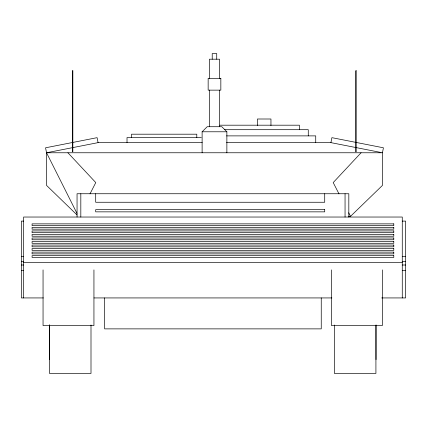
<?xml version="1.0" encoding="UTF-8"?>
<svg xmlns="http://www.w3.org/2000/svg" width="427" height="427" viewBox="0 0 427 427"><rect width="100%" height="100%" fill="white"/><g stroke="black" fill="none" stroke-linecap="round" stroke-linejoin="round"><path stroke-width="0.64" d="M226.556 142.634L330.92 142.634L331.896 137.665L383.425 147.795L382.448 152.765L382.448 185.398L350.519 216.345L348.523 216.345M90.012 193.837L95.781 182.585L67.92 152.765M361.066 152.765L333.204 182.585L338.979 193.837M202.115 152.765L202.115 131.783L207.191 126.718L221.8 126.718L226.87 131.783L226.87 152.765M77.036 214.957L46.538 185.398L46.538 152.765L98.071 142.634L202.217 142.634M219.766 125.191L299.407 125.191L299.407 129.696M224.458 129.696L308.273 129.696L308.273 135.882M202.115 131.783L226.87 131.783M226.54 135.882L315.729 135.882L315.729 142.634M201.288 137.574L127.016 137.574L127.016 142.634M98.071 142.634L97.094 137.665L45.561 147.795L46.538 152.765L382.448 152.765L330.92 142.634M23.602 221.106L21.35 221.106L21.35 297.934L43.405 297.934M402.271 221.106L405.65 221.106L405.65 297.934L381.642 297.934M21.35 256.462L23.602 256.462M402.271 256.462L405.65 256.462M21.35 261.527L23.602 261.527M402.271 261.527L405.65 261.527M23.602 262.482L402.271 262.482M21.35 265.007L23.602 265.007M402.271 265.007L405.65 265.007M21.35 270.633L23.602 270.633M402.271 270.633L405.65 270.633M93.967 297.934L331.886 297.934M348.699 212.79L350.519 216.345M46.538 152.765L76.977 213.372M402.271 297.934L402.271 217.033L23.602 217.033L23.602 297.934M382.352 269.907L382.352 325.571L331.464 325.571L331.464 269.907M376.038 324.883L376.038 359.619M375.92 325.31L375.92 373.428L334.4 373.428L334.4 325.006M348.822 217.033L348.822 193.741L77.052 193.741L77.052 217.033M345.053 193.741L345.053 217.033M324.712 193.741L324.712 202.259L95.696 202.259L95.696 193.741M321.248 297.934L321.248 328.875L104.626 328.875L104.626 297.934M270.953 125.618L270.953 119.005L257.433 119.005L257.433 125.495M219.558 78.333L219.558 59.198L209.427 59.198L209.427 78.333M219.558 90.145L219.558 126.718M216.724 59.198L216.724 53.572L212.219 53.572L212.219 59.198M209.427 90.145L209.427 126.718M196.788 137.574L196.788 134.195L131.521 134.195L131.521 137.574M93.94 269.907L93.94 325.571L43.052 325.571L43.052 269.907M90.999 325.006L90.999 373.428L49.484 373.428L49.484 325.006M80.82 193.741L80.82 217.033M49.361 324.883L49.361 359.619M72.841 70.759L72.409 70.759L72.398 151.782L72.841 151.782L72.852 70.759M356.166 70.759L355.728 70.759L355.723 151.782L356.166 151.782L356.171 70.759M220.839 78.333L208.152 78.333L208.152 90.145L220.839 90.145L220.839 78.333M324.712 209.646L95.696 209.646L95.696 211.851L324.712 211.851L324.712 209.646M393.79 223.865L32.084 223.865L32.084 225.632L393.79 225.632L393.79 223.865M393.79 227.399L32.084 227.399L32.084 229.16L393.79 229.16L393.79 227.399M393.79 230.927L32.084 230.927L32.084 232.694L393.79 232.694L393.79 230.927M393.79 234.46L32.084 234.46L32.084 236.227L393.79 236.227L393.79 234.46M393.79 237.994L32.084 237.994L32.084 239.76L393.79 239.76L393.79 237.994M393.79 241.522L32.084 241.522L32.084 243.289L393.79 243.289L393.79 241.522M393.79 245.055L32.084 245.055L32.084 246.822L393.79 246.822L393.79 245.055M393.79 248.589L32.084 248.589L32.084 250.355L393.79 250.355L393.79 248.589M393.79 252.122L32.084 252.122L32.084 253.884L393.79 253.884L393.79 252.122M393.79 255.65L32.084 255.65L32.084 257.417L393.79 257.417L393.79 255.65"/></g></svg>
